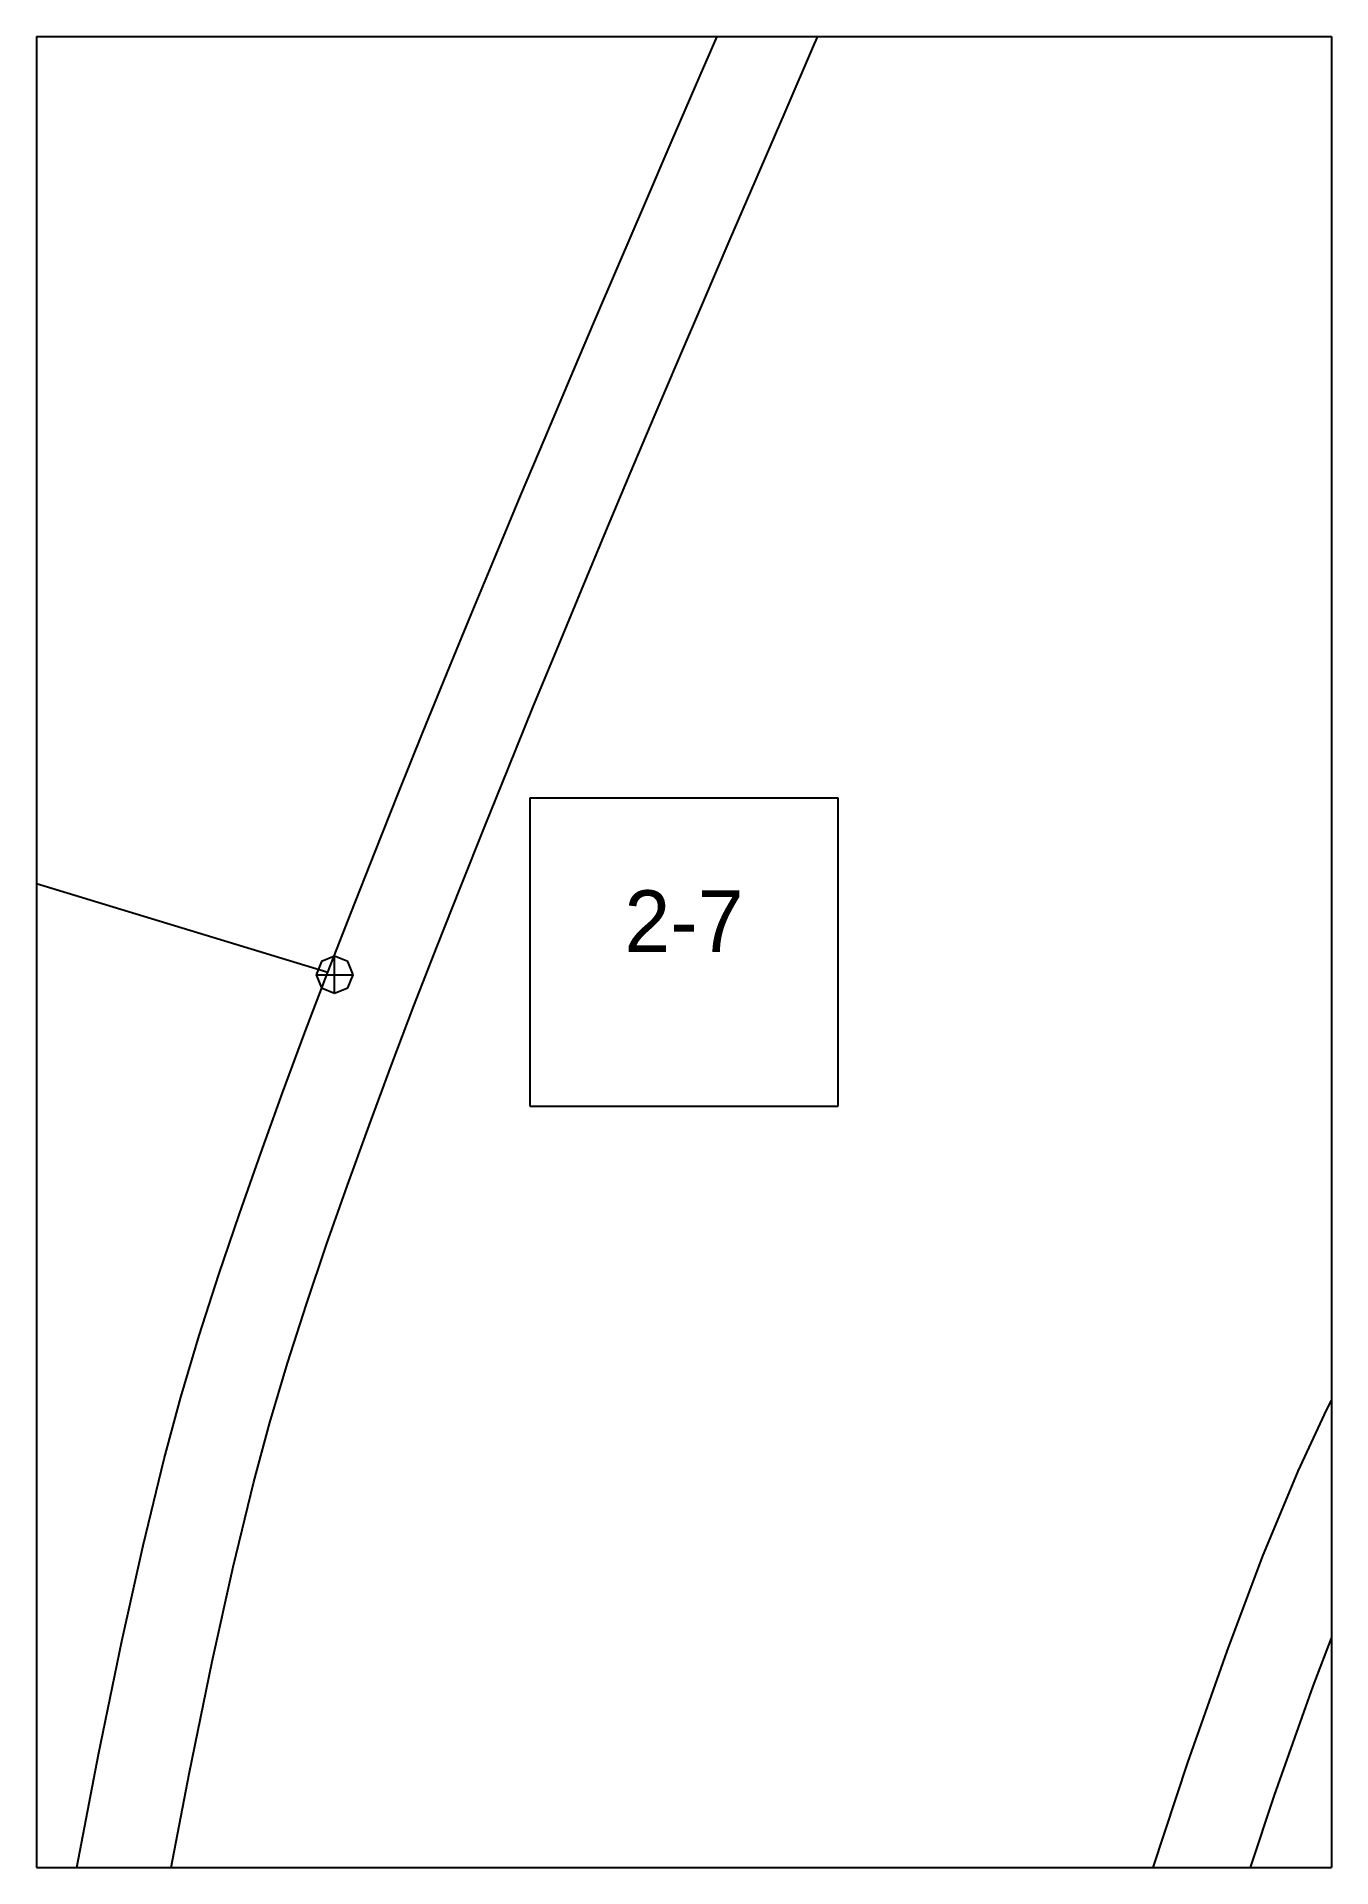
# Paper-space layout 'Plan 2-7' of a CAD drawing. Header units: metres, sheet in millimetres. Extents: x 0 to 210, y 0 to 297.
# The model-space entities are those that its viewports show. They can reach past a viewport. Long polylines and large blocks are cut down to what shows.
import ezdxf
from ezdxf.enums import TextEntityAlignment as Align

# ---------------------------------------------------------------- set-up
doc = ezdxf.new("R2010")
doc.units = ezdxf.units.M
for name, color, linetype in [('default', 7, 'Continuous'), ('TEXTLAYER', 7, 'Continuous'), ('VIEWPORTS', 7, 'Continuous')]:
    doc.layers.add(name, color=color, linetype=linetype)

msp = doc.modelspace()

# ---------------------------------------------------------------- linework, layer by layer
at = {"color": 9}
for p, q in [((1260, 0), (1260, -297)), ((1260, 0), (1260, -297)), ((1470, 0), (1470, -297)), ((1470, 0), (1470, -297)), ((1050, -297), (1260, -297)), ((1050, -297), (1260, -297)), ((1260, -297), (1470, -297)), ((1260, -297), (1260, -594)), ((1260, -297), (1470, -297)), ((1260, -297), (1260, -594)), ((1470, -297), (1680, -297)), ((1470, -297), (1470, -594)), ((1470, -297), (1680, -297)), ((1470, -297), (1470, -594)), ((1340, -420.5), (1390, -420.5)), ((1340, -420.5), (1340, -470.5)), ((1390, -470.5), (1390, -420.5)), ((1340, -470.5), (1390, -470.5)), ((1050, -594), (1260, -594)), ((1050, -594), (1260, -594)), ((1260, -594), (1470, -594)), ((1260, -594), (1260, -891)), ((1260, -594), (1470, -594)), ((1260, -594), (1260, -891)), ((1470, -594), (1680, -594)), ((1470, -594), (1470, -891)), ((1470, -594), (1680, -594)), ((1470, -594), (1470, -891))]:
    msp.add_line(p, q, dxfattribs=at)
at = {"layer": 'default', "color": 7, "linetype": 'Continuous'}
for p, q in [((1386.19, -298.17), (1389.71, -290.03)), ((1367.62, -303.32), (1372.42, -292.22)), ((1381.39, -309.27), (1386.19, -298.17)), ((1362.92, -314.2), (1367.62, -303.32)), ((1376.69, -320.14), (1381.39, -309.27)), ((1358.57, -324.3), (1362.92, -314.2)), ((1372.35, -330.22), (1376.69, -320.14)), ((1354.42, -333.97), (1358.57, -324.3)), ((1368.21, -339.87), (1372.35, -330.22)), ((1350.32, -343.55), (1354.42, -333.97)), ((1364.13, -349.42), (1368.21, -339.87)), ((1346.54, -352.44), (1350.32, -343.55)), ((980.34, -349.11), (1307.21, -448.76)), ((1360.35, -358.29), (1364.13, -349.42)), ((1342.46, -362.08), (1346.54, -352.44)), ((1356.28, -367.89), (1360.35, -358.29)), ((1338.48, -371.52), (1342.46, -362.08)), ((1352.32, -377.3), (1356.28, -367.89)), ((1334.51, -381.03), (1338.48, -371.52)), ((1348.37, -386.78), (1352.32, -377.3)), ((1330.48, -390.76), (1334.51, -381.03)), ((1344.35, -396.47), (1348.37, -386.78)), ((1326.6, -400.19), (1330.48, -390.76)), ((1340.49, -405.85), (1344.35, -396.47)), ((1322.6, -410.01), (1326.6, -400.19)), ((1336.52, -415.6), (1340.49, -405.85)), ((1318.71, -419.69), (1322.6, -410.01)), ((1332.64, -425.25), (1336.52, -415.6)), ((1314.84, -429.38), (1318.71, -419.69)), ((1328.79, -434.89), (1332.64, -425.25)), ((1311.01, -439.08), (1314.84, -429.38)), ((1324.98, -444.54), (1328.79, -434.89)), ((1307.21, -448.76), (1311.01, -439.08)), ((1321.18, -454.25), (1324.98, -444.54)), ((1306.22, -447.06), (1305.34, -449.18)), ((1308.34, -446.18), (1306.22, -447.06)), ((1310.46, -447.06), (1308.34, -446.18)), ((1308.34, -452.18), (1308.34, -446.18)), ((1311.34, -449.18), (1310.46, -447.06)), ((1303.52, -458.55), (1307.21, -448.76)), ((1305.34, -449.18), (1306.22, -451.31)), ((1305.34, -449.18), (1311.34, -449.18)), ((1306.22, -451.31), (1308.34, -452.18)), ((1308.34, -452.18), (1310.46, -451.31)), ((1310.46, -451.31), (1311.34, -449.18)), ((1317.52, -463.96), (1321.18, -454.25)), ((1299.9, -468.33), (1303.52, -458.55)), ((1313.94, -473.64), (1317.52, -463.96)), ((1296.35, -478.13), (1299.9, -468.33)), ((1310.43, -483.31), (1313.94, -473.64)), ((1292.88, -487.97), (1296.35, -478.13)), ((1307.03, -492.97), (1310.43, -483.31)), ((1289.54, -497.83), (1292.88, -487.97)), ((1303.77, -502.61), (1307.03, -492.97)), ((1286.37, -507.74), (1289.54, -497.83)), ((1300.69, -512.22), (1303.77, -502.61)), ((1283.4, -517.71), (1286.37, -507.74)), ((1469.26, -519.72), (1474.2, -509.93)), ((1297.83, -521.83), (1300.69, -512.22)), ((1280.68, -527.73), (1283.4, -517.71)), ((1464.62, -529.74), (1469.26, -519.72)), ((1295.21, -531.48), (1297.83, -521.83)), ((1277.26, -541.78), (1280.68, -527.73)), ((1291.86, -545.23), (1295.21, -531.48)), ((1458.85, -543.64), (1464.62, -529.74)), ((1273.8, -557.32), (1277.26, -541.78)), ((1288.45, -560.58), (1291.86, -545.23)), ((1453.11, -558.92), (1458.85, -543.64)), ((1467.06, -564.61), (1472.66, -549.72)), ((1270.04, -575.71), (1273.8, -557.32)), ((1284.72, -578.82), (1288.45, -560.58)), ((1446.73, -576.97), (1453.11, -558.92)), ((1460.8, -582.3), (1467.06, -564.61)), ((1266.14, -596.12), (1270.04, -575.71)), ((1280.83, -599.13), (1284.72, -578.82)), ((1440.1, -596.94), (1446.73, -576.97)), ((1454.25, -601.99), (1460.8, -582.3))]:
    msp.add_line(p, q, dxfattribs=at)

# ---------------------------------------------------------------- texts
at = {"layer": 'TEXTLAYER', "color": 1}
msp.add_text('2-7', height=10, dxfattribs=at).set_placement((1365, -445.5), align=Align.CENTER)

psp = doc.layouts.new('Plan 2-7')

# ---------------------------------------------------------------- viewports
at = {"layer": 'VIEWPORTS'}
psp.add_viewport(center=(105, 148.5), size=(210, 297), view_center_point=(1365, -445.5), view_height=297, dxfattribs=at)

doc.saveas('drawing.dxf')
